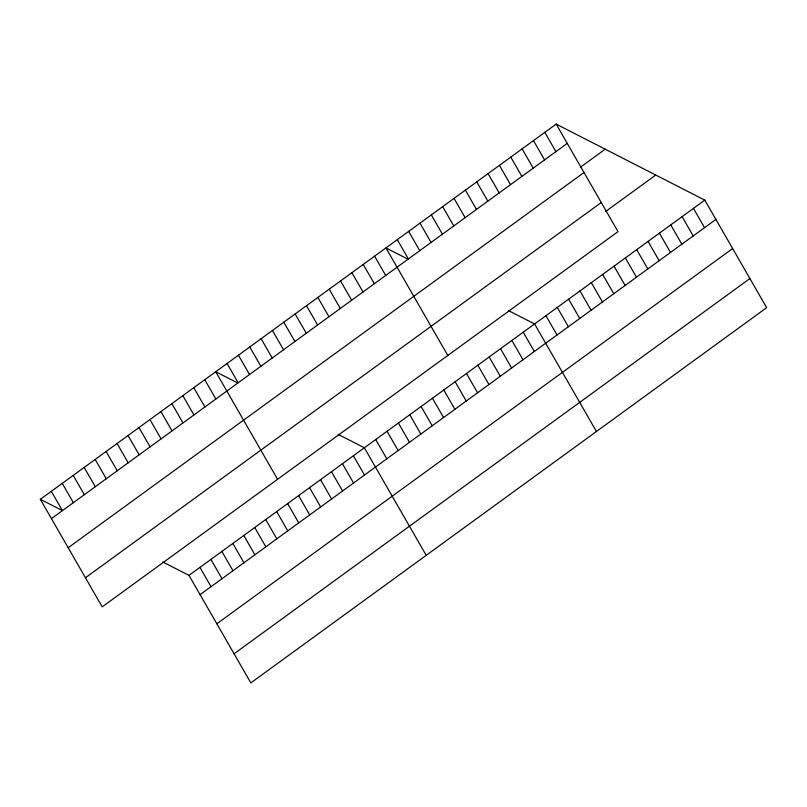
<?xml version="1.0" encoding="UTF-8"?>
<svg xmlns="http://www.w3.org/2000/svg" width="807" height="807" viewBox="0 0 807 807"><rect width="100%" height="100%" fill="white"/><g stroke="black" fill="none" stroke-linecap="round" stroke-linejoin="round"><path stroke-width="1.21" d="M556.164 124.096L618.011 231.639L102.196 606.874L40.35 499.321L556.164 124.096L704.804 200.126L766.65 307.679L250.836 682.904L188.989 575.361L162.822 561.975M51.446 518.619L567.26 143.384M580.637 167.069L605.22 149.184M68.191 547.741L584.016 172.506M85.451 577.751L601.265 202.517M605.633 211.495L655.758 175.038M188.989 575.361L704.804 200.126M200.086 594.648L715.9 219.423M216.831 623.781L732.645 248.546M234.08 653.781L749.905 278.556M407.747 259.067L385.948 247.92L447.794 355.463M508.43 310.574L534.587 323.95L596.434 431.503M237.53 382.891L215.731 371.745L277.578 479.297M338.204 434.398L364.361 447.784L426.207 555.327M40.35 499.321L62.149 510.468M693.455 208.388L704.551 227.675M682.107 216.639L693.203 235.937M670.758 224.891L681.854 244.188M659.41 233.152L670.506 252.44M648.061 241.404L659.158 260.701M636.713 249.656L647.809 268.953M625.375 257.917L636.461 277.204M544.826 132.348L555.912 151.645M614.026 266.169L625.112 285.466M533.477 140.6L544.564 159.897M602.678 274.42L613.764 293.718M522.129 148.861L533.215 168.149M591.329 282.682L602.426 301.979M510.781 157.113L521.877 176.41M579.981 290.934L591.077 310.231M499.432 165.364L510.528 184.662M568.632 299.185L579.729 318.483M488.084 173.626L499.18 192.913M557.284 307.447L568.38 326.744M476.735 181.878L487.832 201.175M545.936 315.698L557.032 334.996M465.387 190.129L476.483 209.427M454.038 198.391L465.135 217.678M523.239 332.212L534.335 351.509M442.69 206.642L453.786 225.94M511.89 340.463L522.986 359.761M431.342 214.894L442.438 234.191M500.542 348.715L511.638 368.012M419.993 223.156L431.089 242.443M489.193 356.976L500.29 376.274M408.645 231.407L419.741 250.705M477.845 365.228L488.941 384.525M397.296 239.659L408.392 258.956M466.496 373.49L477.593 392.777M455.148 381.741L466.244 401.039M374.599 256.172L385.696 275.469M443.8 389.993L454.896 409.29M363.251 264.424L374.347 283.721M432.451 398.255L443.547 417.542M351.902 272.685L362.999 291.973M421.103 406.506L432.199 425.803M340.554 280.937L351.65 300.234M409.754 414.758L420.851 434.055M329.206 289.188L340.302 308.486M398.406 423.019L409.502 442.307M317.857 297.45L328.953 316.748M387.057 431.271L398.154 450.568M306.509 305.702L317.605 324.999M375.709 439.522L386.805 458.82M295.16 313.953L306.257 333.251M283.812 322.215L294.908 341.512M353.405 455.753L364.502 475.051M272.473 330.467L283.56 349.764M342.44 463.722L353.537 483.02M261.125 338.718L272.211 358.015M331.485 471.702L342.582 490.999M249.777 346.98L260.863 366.277M320.52 479.671L331.616 498.968M238.428 355.231L249.524 374.529M309.555 487.65L320.651 506.947M227.08 363.483L238.176 382.78M298.6 495.619L309.696 514.916M287.635 503.598L298.731 522.886M204.766 379.714L215.862 399.011M276.68 511.567L287.766 530.865M193.811 387.693L204.897 406.98M265.715 519.547L276.811 538.834M182.846 395.662L193.942 414.959M254.75 527.516L265.846 546.813M171.881 403.641L182.977 422.929M243.795 535.485L254.891 554.782M160.926 411.61L172.022 430.908M232.83 543.464L243.926 562.761M149.961 419.579L161.057 438.877M221.875 551.433L232.961 570.731M138.996 427.559L150.092 446.856M210.909 559.412L222.006 578.71M128.041 435.528L139.137 454.825M199.944 567.382L211.041 586.679M117.076 443.507L128.172 462.804M106.121 451.476L117.217 470.774M95.155 459.455L106.252 478.743M84.19 467.424L95.287 486.722M73.235 475.404L84.331 494.691M62.27 483.373L73.366 502.67M51.315 491.342L62.411 510.639"/></g></svg>
